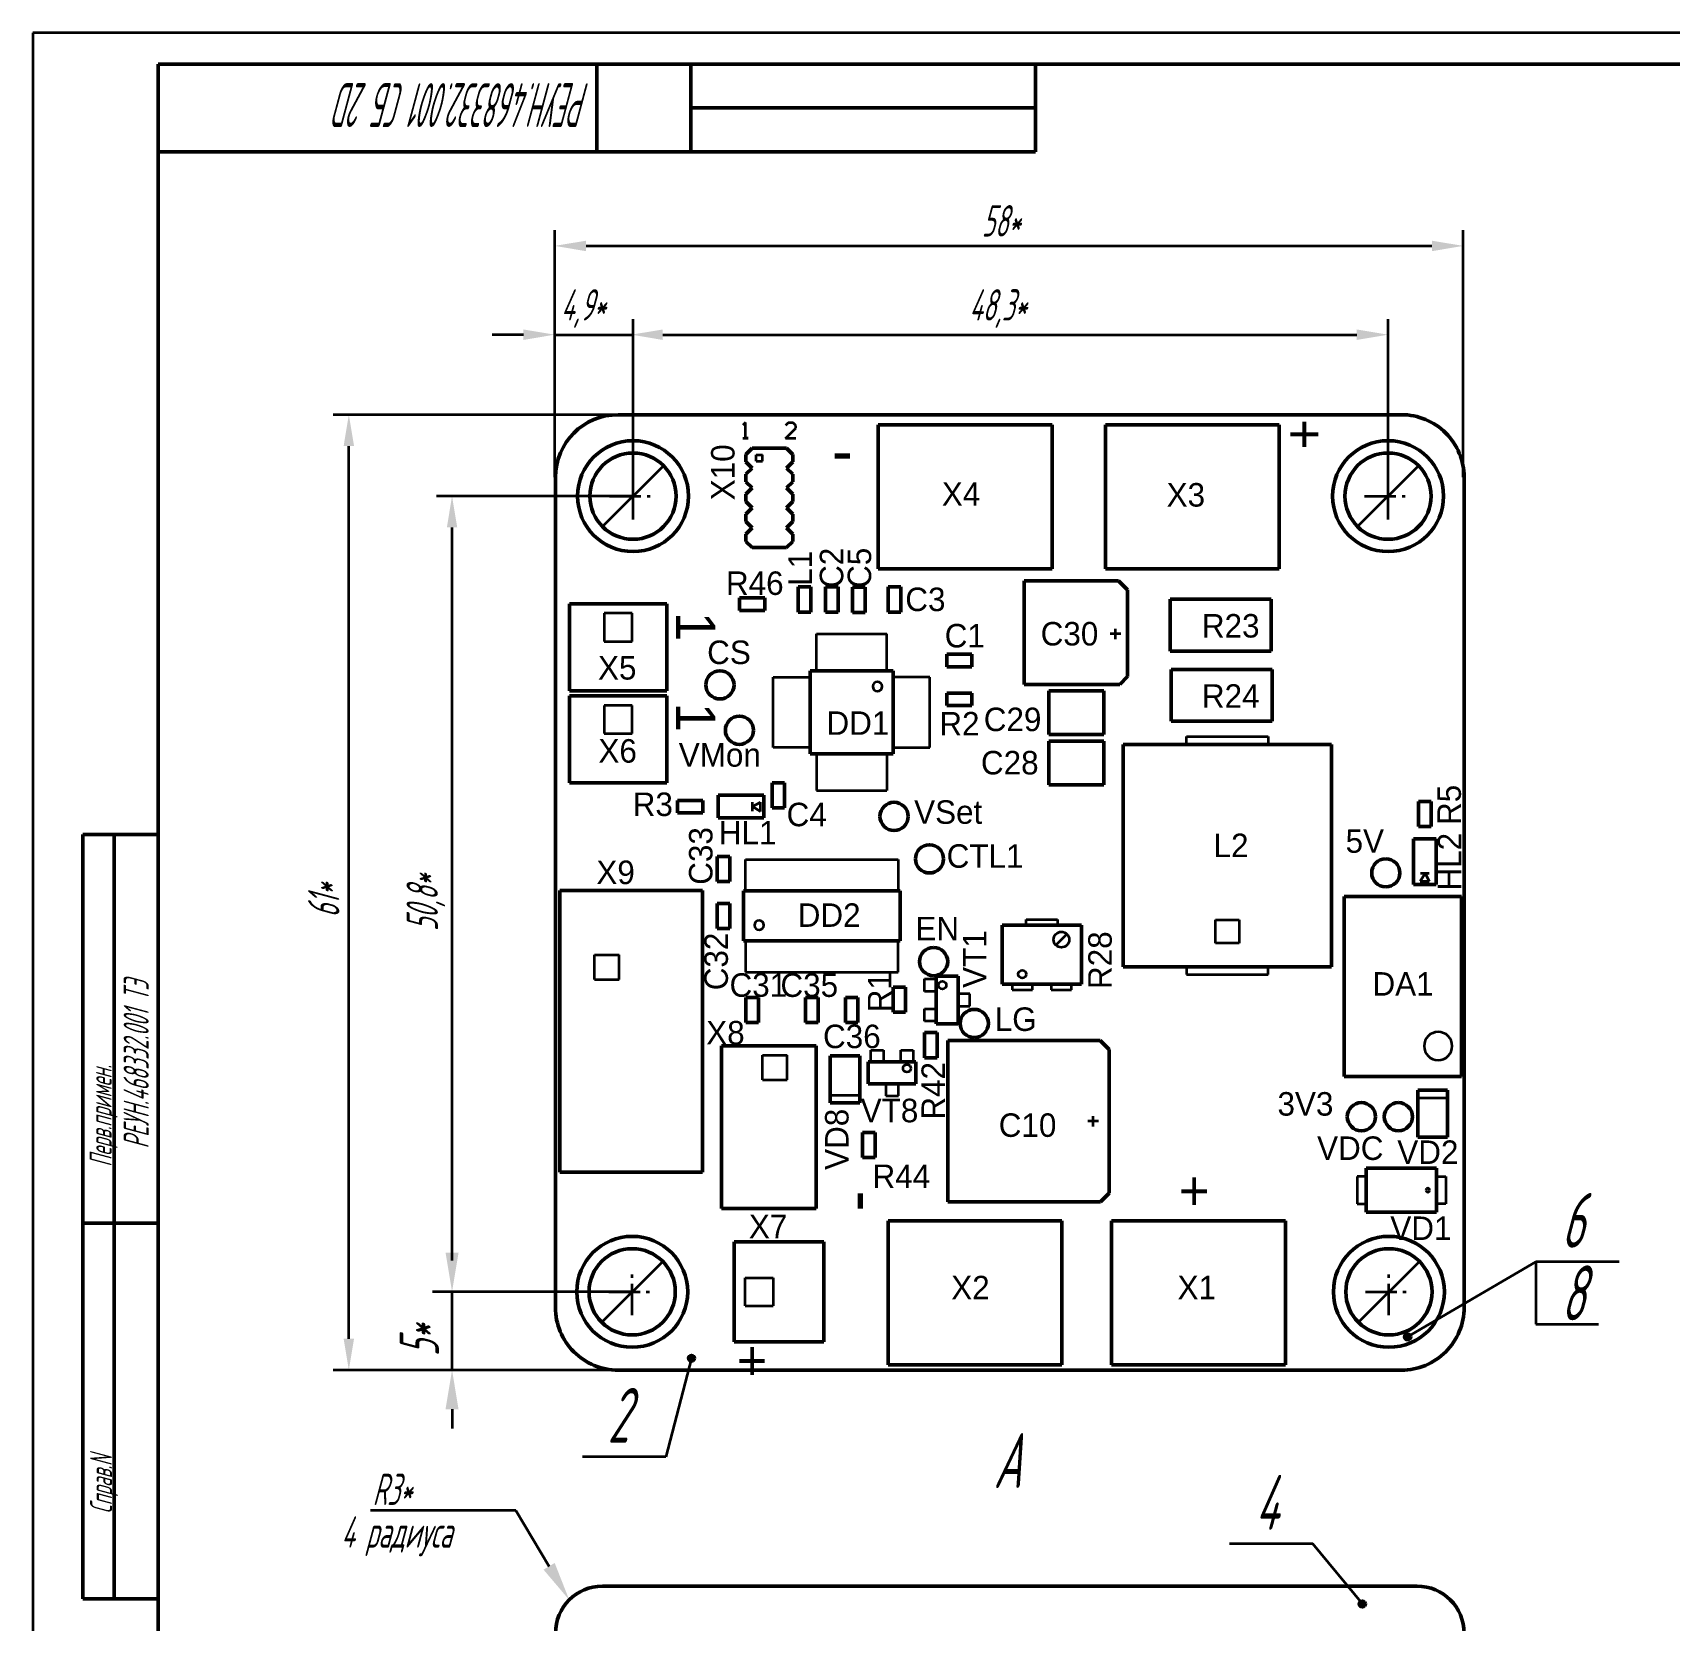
# Model space of a CAD drawing. Extents: x 23083 to 26468, y -1310 to -524.
# Drawn here: x 25874 to 26135.2, y -777 to -523.6 of the extents above; entities that cross this region are included whole.
import ezdxf

# ---------------------------------------------------------------- set-up
doc = ezdxf.new("R2010")
doc.units = 0
doc.header["$MEASUREMENT"] = 0
doc.linetypes.add('CNTR_ECKD_1', pattern=[7.5, 5, -1, 0.5, -1])
doc.layers.get('0').update_dxf_attribs({"linetype": 'CONTINUOUS', "lineweight": 50})
for name, color, linetype, lineweight in [('CENTER', 2, 'CNTR_ECKD_1', 35), ('CONTUR', 7, 'CONTINUOUS', 50), ('DIM', 1, 'CONTINUOUS', 35)]:
    doc.layers.add(name, color=color, linetype=linetype, lineweight=lineweight)
doc.layers.add('TEXT', color=1, linetype='CONTINUOUS')
doc.styles.add('GOST', font='GOST.shx', dxfattribs={"width": 0.7, "oblique": 15})
doc.styles.get("Standard").update_dxf_attribs({"font": 'ec5cdwin.shx'})

msp = doc.modelspace()

# ---------------------------------------------------------------- hatches: boundary and pattern name
at = {"layer": 'DIM'}
for points in [[(26092.9, -731.81, 1), (26093.98, -731.81, 1)], [(25978.62, -735.21, 1), (25979.71, -735.21, 1)], [(26085.68, -774.44, 1), (26086.77, -774.44, 1)]]:
    msp.add_hatch(color=256, dxfattribs=at).paths.add_polyline_path(points)

# ---------------------------------------------------------------- linework, layer by layer
for p, q in [((25979.04, -528.64), (25979.04, -542.64)), ((26034.04, -528.64), (26034.04, -542.64)), ((25979.04, -535.64), (26034.04, -535.64)), ((25967.45, -584.61), (26092.45, -584.61)), ((26008.95, -609.24), (26008.95, -586.24)), ((26008.95, -586.24), (26036.7, -586.24)), ((26036.7, -609.24), (26036.7, -586.24)), ((26045.2, -609.24), (26045.2, -586.24)), ((26045.2, -586.24), (26072.95, -586.24)), ((26072.95, -609.24), (26072.95, -586.24)), ((25987.84, -590.96), (25988.84, -589.96)), ((25988.84, -589.96), (25994.34, -589.96)), ((25994.34, -589.96), (25995.34, -590.96)), ((25987.84, -592.13), (25987.84, -590.96)), ((25987.84, -592.13), (25988.84, -593.13)), ((25994.34, -593.13), (25995.34, -592.13)), ((25995.34, -592.13), (25995.34, -590.96)), ((25957.45, -727.12), (25957.45, -594.61)), ((25987.84, -594.13), (25988.84, -593.13)), ((25987.84, -595.31), (25987.84, -594.13)), ((25987.84, -595.31), (25988.84, -596.31)), ((25994.34, -593.13), (25995.34, -594.13)), ((25994.34, -596.31), (25995.34, -595.31)), ((25995.34, -595.31), (25995.34, -594.13)), ((26102.45, -727.11), (26102.45, -594.61)), ((25987.84, -597.31), (25988.84, -596.31)), ((25987.84, -598.48), (25987.84, -597.31)), ((25994.34, -596.31), (25995.34, -597.31)), ((25995.34, -598.48), (25995.34, -597.31)), ((25987.84, -598.48), (25988.84, -599.48)), ((25987.84, -600.48), (25988.84, -599.48)), ((25987.84, -601.66), (25987.84, -600.48)), ((25994.34, -599.48), (25995.34, -598.48)), ((25994.34, -599.48), (25995.34, -600.48)), ((25995.34, -601.66), (25995.34, -600.48)), ((25987.84, -601.66), (25988.84, -602.66)), ((25987.84, -603.66), (25988.84, -602.66)), ((25994.34, -602.66), (25995.34, -601.66)), ((25994.34, -602.66), (25995.34, -603.66)), ((25987.84, -604.83), (25987.84, -603.66)), ((25987.84, -604.83), (25988.84, -605.83)), ((25988.84, -605.83), (25994.34, -605.83)), ((25994.34, -605.83), (25995.34, -604.83)), ((25995.34, -604.83), (25995.34, -603.66)), ((26008.95, -609.24), (26036.7, -609.24)), ((26045.2, -609.24), (26072.95, -609.24)), ((25996.2, -612.11), (25998.2, -612.11)), ((25996.2, -612.11), (25996.2, -616.11)), ((25998.2, -612.11), (25998.2, -616.11)), ((26000.54, -616.11), (26000.54, -612.11)), ((26000.54, -612.11), (26002.54, -612.11)), ((26002.54, -616.11), (26002.54, -612.11)), ((26004.87, -616.16), (26004.87, -612.16)), ((26004.87, -612.16), (26006.87, -612.16)), ((26006.87, -616.16), (26006.87, -612.16)), ((26010.57, -616.11), (26010.57, -612.11)), ((26010.57, -612.11), (26012.57, -612.11)), ((26012.57, -616.11), (26012.57, -612.11)), ((26032.26, -611.11), (26047.32, -611.11)), ((26032.26, -627.67), (26032.26, -611.11)), ((26047.32, -611.11), (26048.76, -612.55)), ((26048.76, -626.42), (26048.76, -612.55)), ((25959.7, -614.82), (25975.2, -614.82)), ((25959.7, -628.67), (25959.7, -614.82)), ((25975.2, -628.67), (25975.2, -614.82)), ((25986.84, -615.86), (25986.84, -613.86)), ((25986.84, -613.86), (25990.84, -613.86)), ((25986.84, -615.86), (25990.84, -615.86)), ((25990.84, -615.86), (25990.84, -613.86)), ((25996.2, -616.11), (25998.2, -616.11)), ((26000.54, -616.11), (26002.54, -616.11)), ((26004.87, -616.16), (26006.87, -616.16)), ((26010.57, -616.11), (26012.57, -616.11)), ((26055.55, -614.08), (26071.68, -614.08)), ((26055.55, -622.33), (26055.55, -614.08)), ((26071.68, -614.08), (26071.68, -622.33)), ((26019.89, -622.86), (26023.89, -622.86)), ((26019.89, -624.86), (26019.89, -622.86)), ((26023.89, -624.86), (26023.89, -622.86)), ((26071.68, -622.33), (26055.55, -622.33)), ((25998.09, -638.74), (25998.09, -625.49)), ((25998.09, -625.49), (26011.34, -625.49)), ((26011.34, -638.74), (26011.34, -625.49)), ((26019.89, -624.86), (26023.89, -624.86)), ((26047.51, -627.67), (26048.76, -626.42)), ((26055.68, -625.28), (26071.8, -625.28)), ((26055.68, -633.53), (26055.68, -625.28)), ((26071.8, -625.28), (26071.8, -633.53)), ((25959.7, -628.67), (25975.2, -628.67)), ((26019.89, -629.05), (26023.89, -629.05)), ((26019.89, -631.05), (26019.89, -629.05)), ((26023.89, -631.05), (26023.89, -629.05)), ((26032.26, -627.67), (26047.51, -627.67)), ((26036.2, -635.67), (26036.2, -628.67)), ((26036.2, -628.67), (26044.95, -628.67)), ((26044.95, -635.67), (26044.95, -628.67)), ((25959.7, -643.36), (25959.7, -629.51)), ((25959.7, -629.51), (25975.2, -629.51)), ((25975.2, -643.36), (25975.2, -629.51)), ((26019.89, -631.05), (26023.89, -631.05)), ((26071.8, -633.53), (26055.68, -633.53)), ((26036.2, -635.67), (26044.95, -635.67)), ((26036.2, -636.7), (26044.95, -636.7)), ((26036.2, -643.7), (26036.2, -636.7)), ((26044.95, -643.7), (26044.95, -636.7)), ((25998.09, -638.74), (26011.34, -638.74)), ((26048.05, -637.23), (26081.3, -637.23)), ((26048.05, -672.73), (26048.05, -637.23)), ((26081.3, -672.73), (26081.3, -637.23)), ((25959.7, -643.36), (25975.2, -643.36)), ((25992.01, -647.36), (25992.01, -643.36)), ((25992.01, -643.36), (25994.01, -643.36)), ((25994.01, -647.36), (25994.01, -643.36)), ((26036.2, -643.7), (26044.95, -643.7)), ((25976.95, -648.17), (25976.95, -646.17)), ((25976.95, -646.17), (25980.95, -646.17)), ((25980.95, -648.17), (25980.95, -646.17)), ((25983.41, -648.98), (25983.41, -645.36)), ((25983.41, -645.36), (25990.71, -645.36)), ((25990.71, -648.98), (25990.71, -645.36)), ((25992.01, -647.36), (25994.01, -647.36)), ((26095.2, -650.36), (26095.2, -646.36)), ((26095.2, -646.36), (26097.2, -646.36)), ((26097.2, -650.36), (26097.2, -646.36)), ((25976.95, -648.17), (25980.95, -648.17)), ((25983.41, -648.98), (25990.71, -648.98)), ((26094.39, -652.31), (26098.01, -652.31)), ((26094.39, -659.61), (26094.39, -652.31)), ((26095.2, -650.36), (26097.2, -650.36)), ((26098.01, -659.61), (26098.01, -652.31)), ((25983.28, -659.11), (25983.28, -655.11)), ((25983.28, -655.11), (25985.28, -655.11)), ((25985.28, -659.11), (25985.28, -655.11)), ((25958.16, -705.51), (25958.16, -660.56)), ((25958.16, -660.56), (25980.89, -660.56)), ((25980.89, -705.51), (25980.89, -660.56)), ((25983.28, -659.11), (25985.28, -659.11)), ((25987.45, -668.61), (25987.45, -660.61)), ((25987.45, -660.61), (26012.45, -660.61)), ((26012.45, -668.61), (26012.45, -660.61)), ((26094.39, -659.61), (26098.01, -659.61)), ((25983.28, -666.64), (25983.28, -662.64)), ((25983.28, -662.64), (25985.28, -662.64)), ((25985.28, -666.64), (25985.28, -662.64)), ((26102.04, -661.49), (26083.29, -661.49)), ((26083.29, -661.49), (26083.29, -690.24)), ((26102.04, -690.24), (26102.04, -661.49)), ((25983.28, -666.64), (25985.28, -666.64)), ((26028.75, -675.49), (26028.75, -666.11)), ((26028.75, -666.11), (26041.37, -666.11)), ((26041.37, -675.49), (26041.37, -666.11)), ((25987.45, -668.61), (26012.45, -668.61)), ((26048.05, -672.73), (26081.3, -672.73)), ((26011.32, -679.99), (26011.32, -675.99)), ((26011.32, -675.99), (26013.32, -675.99)), ((26013.32, -679.99), (26013.32, -675.99)), ((26018.19, -681.84), (26018.19, -674.24)), ((26021.69, -674.24), (26018.19, -674.24)), ((26021.69, -681.84), (26021.69, -674.24)), ((26028.75, -675.49), (26041.37, -675.49)), ((25987.84, -681.61), (25987.84, -677.61)), ((25987.84, -677.61), (25989.84, -677.61)), ((25989.84, -681.61), (25989.84, -677.61)), ((25997.36, -681.61), (25997.36, -677.61)), ((25997.36, -677.61), (25999.36, -677.61)), ((25999.36, -681.61), (25999.36, -677.61)), ((26003.71, -681.61), (26003.71, -677.61)), ((26003.71, -677.61), (26005.71, -677.61)), ((26005.71, -681.61), (26005.71, -677.61)), ((25987.84, -681.61), (25989.84, -681.61)), ((25997.36, -681.61), (25999.36, -681.61)), ((26003.71, -681.61), (26005.71, -681.61)), ((26011.32, -679.99), (26013.32, -679.99)), ((26016.34, -687.24), (26016.34, -683.24)), ((26016.34, -683.24), (26018.34, -683.24)), ((26021.69, -681.84), (26018.19, -681.84)), ((26018.34, -687.24), (26018.34, -683.24)), ((25983.95, -685.33), (25999.05, -685.33)), ((25983.95, -711.33), (25983.95, -685.33)), ((25999.05, -711.33), (25999.05, -685.33)), ((26020.07, -684.48), (26044.39, -684.48)), ((26020.07, -710.23), (26020.07, -684.48)), ((26044.39, -684.48), (26045.82, -685.91)), ((26045.82, -708.85), (26045.82, -685.91)), ((26001.27, -686.96), (26006.02, -686.96)), ((26001.27, -694.46), (26001.27, -686.96)), ((26006.02, -694.46), (26006.02, -686.96)), ((26007.37, -687.93), (26014.97, -687.93)), ((26007.37, -691.43), (26007.37, -687.93)), ((26014.97, -691.43), (26014.97, -687.93)), ((26016.34, -687.24), (26018.34, -687.24)), ((26007.37, -691.43), (26014.97, -691.43)), ((26083.29, -690.24), (26102.04, -690.24)), ((26001.27, -694.46), (26006.02, -694.46)), ((26095.07, -699.92), (26095.07, -692.42)), ((26095.07, -692.42), (26099.82, -692.42)), ((26099.82, -699.92), (26099.82, -692.42)), ((26006.45, -699.16), (26008.45, -699.16)), ((26006.45, -703.16), (26006.45, -699.16)), ((26008.45, -703.16), (26008.45, -699.16)), ((26095.07, -699.92), (26099.82, -699.92)), ((26006.45, -703.16), (26008.45, -703.16)), ((26086.82, -704.89), (26098.07, -704.89)), ((26086.82, -711.89), (26086.82, -704.89)), ((26098.07, -711.89), (26098.07, -704.89)), ((25958.16, -705.51), (25980.89, -705.51)), ((26020.07, -710.23), (26044.45, -710.23)), ((26044.45, -710.23), (26045.82, -708.85)), ((25983.95, -711.33), (25999.05, -711.33)), ((26086.82, -711.89), (26098.07, -711.89)), ((26010.53, -713.28), (26038.28, -713.28)), ((26010.53, -736.28), (26010.53, -713.28)), ((26038.28, -736.28), (26038.28, -713.28)), ((26046.2, -736.28), (26046.2, -713.28)), ((26046.2, -713.28), (26073.95, -713.28)), ((26073.95, -736.28), (26073.95, -713.28)), ((25985.95, -732.61), (25985.95, -716.61)), ((25985.95, -716.61), (26000.3, -716.61)), ((26000.3, -732.61), (26000.3, -716.61)), ((25985.95, -732.61), (26000.3, -732.61)), ((26010.53, -736.28), (26038.28, -736.28)), ((26046.2, -736.28), (26073.95, -736.28)), ((25967.45, -737.11), (26092.45, -737.11)), ((25964.95, -771.6), (26094.95, -771.6)), ((26092.45, -771.6), (25967.45, -771.6))]:
    msp.add_line(p, q)
for centre, radius in [((25969.83, -597.61), 8.85), ((26090.32, -597.61), 8.85), ((25969.83, -597.61), 6.88), ((26090.32, -597.61), 6.88), ((25969.7, -724.61), 8.85), ((25969.7, -724.61), 6.88), ((26090.45, -724.61), 8.85), ((26090.45, -724.61), 6.88)]:
    msp.add_circle(centre, radius)
for centre, radius, start, end in [((25967.45, -594.61), 10, 90.0013, 179.9989), ((26092.45, -594.61), 10, 0, 90.0006), ((25983.7, -627.74), 2.25, 0, 180), ((25983.7, -627.74), 2.25, 180, 0), ((25986.81, -634.98), 2.25, 0, 180), ((25986.81, -634.98), 2.25, 180, 0), ((26011.49, -648.73), 2.25, 0, 180), ((26011.49, -648.73), 2.25, 180, 0), ((26017.14, -655.51), 2.25, 0, 180), ((26089.95, -657.74), 2.25, 90, 270), ((26089.95, -657.74), 2.25, 270, 90), ((26017.14, -655.51), 2.25, 180, 0), ((26017.8, -671.91), 2.25, 90, 270), ((26017.8, -671.91), 2.25, 270, 90), ((26024.28, -681.78), 2.25, 90, 270), ((26024.28, -681.78), 2.25, 270, 90), ((26086.06, -696.66), 2.25, 0, 180), ((26086.06, -696.66), 2.25, 0, 180), ((26091.96, -696.66), 2.25, 90, 270), ((26091.96, -696.66), 2.25, 90, 270), ((26091.96, -696.66), 2.25, 270, 90), ((26086.06, -696.66), 2.25, 180, 0), ((26086.06, -696.66), 2.25, 180, 0), ((25967.45, -727.12), 10, 180, 270.0004), ((26092.45, -727.11), 10, 269.9991, 360), ((25964.95, -779.1), 7.5, 90, 180), ((26094.95, -779.1), 7.5, 0, 90)]:
    msp.add_arc(centre, radius, start, end)
at = {"layer": 'CENTER'}
for p, q in [((25969.83, -601.36), (25969.83, -593.86)), ((26090.32, -601.36), (26090.32, -593.86)), ((25966.08, -597.61), (25973.58, -597.61)), ((26086.57, -597.61), (26094.07, -597.61)), ((25969.7, -728.36), (25969.7, -720.86)), ((26090.45, -728.36), (26090.45, -720.86)), ((25965.95, -724.61), (25973.45, -724.61)), ((26086.7, -724.61), (26094.2, -724.61))]:
    msp.add_line(p, q, dxfattribs=at)
at = {"layer": 'CONTUR'}
for p, q in [((26463.04, -528.64), (25894.04, -528.64)), ((25894.04, -528.64), (25894.04, -938.64)), ((25964.04, -542.64), (25964.04, -528.64)), ((25964.04, -542.64), (25964.04, -528.64)), ((25964.04, -542.64), (25964.04, -528.64)), ((25894.04, -542.64), (25964.04, -542.64)), ((25894.04, -542.64), (25964.04, -542.64)), ((25894.04, -542.64), (26034.04, -542.64)), ((25882.04, -773.64), (25882.04, -651.64)), ((25882.04, -651.64), (25894.04, -651.64)), ((25887.04, -773.64), (25887.04, -651.64)), ((25882.04, -713.64), (25894.04, -713.64)), ((25894.04, -773.64), (25882.04, -773.64))]:
    msp.add_line(p, q, dxfattribs=at)
at = {"layer": 'DIM'}
for p, q in [((26468.04, -523.64), (25874.04, -523.64)), ((25874.04, -523.64), (25874.04, -943.64)), ((25957.33, -594.61), (25957.33, -555.17)), ((26102.32, -594.61), (26102.32, -555.17)), ((25962.33, -557.67), (26097.32, -557.67)), ((25952.33, -571.84), (25947.33, -571.84)), ((25957.33, -594.61), (25957.33, -569.34)), ((25957.33, -571.84), (25969.57, -571.84)), ((25969.83, -597.61), (25969.83, -569.34)), ((25969.83, -597.61), (25969.83, -569.34)), ((25974.57, -571.84), (25979.57, -571.84)), ((25974.57, -571.84), (26085.32, -571.84)), ((26090.32, -597.61), (26090.32, -569.34)), ((25967.32, -584.61), (25921.98, -584.61)), ((25987.77, -585.86), (25987.35, -586.28)), ((25987.77, -588.36), (25987.77, -585.86)), ((25994.58, -585.92), (25994.16, -586.34)), ((25994.16, -588.42), (25995.83, -586.76)), ((25995.41, -585.92), (25994.58, -585.92)), ((25995.83, -586.34), (25995.41, -585.92)), ((25995.83, -586.76), (25995.83, -586.34)), ((25924.48, -732.11), (25924.48, -589.61)), ((25987.35, -588.36), (25988.18, -588.36)), ((25988.18, -588.36), (25987.77, -588.36)), ((25995.83, -588.42), (25994.16, -588.42)), ((25964.97, -602.47), (25974.69, -592.75)), ((25989.5, -591.04), (25990.5, -591.04)), ((25989.5, -592.04), (25989.5, -591.04)), ((25989.5, -592.04), (25990.5, -592.04)), ((25990.5, -592.04), (25990.5, -591.04)), ((26085.46, -602.47), (26095.18, -592.75)), ((25969.57, -597.61), (25938.45, -597.61)), ((25940.95, -719.61), (25940.95, -602.61)), ((25965.2, -616.31), (25965.2, -620.82)), ((25969.7, -616.31), (25965.2, -616.31)), ((25969.7, -620.82), (25969.7, -616.31)), ((26046.82, -620.44), (26046.82, -618.78)), ((25965.2, -620.82), (25969.7, -620.82)), ((25999.09, -625.49), (25999.09, -619.61)), ((25999.09, -619.61), (26010.34, -619.61)), ((26010.34, -625.49), (26010.34, -619.61)), ((26047.65, -619.61), (26045.99, -619.61)), ((25992.21, -637.74), (25992.21, -626.49)), ((25992.21, -626.49), (25998.09, -626.49)), ((26017.21, -626.49), (26011.34, -626.49)), ((26017.21, -637.74), (26017.21, -626.49)), ((25965.2, -631.01), (25965.2, -635.51)), ((25969.7, -631.01), (25965.2, -631.01)), ((25969.7, -635.51), (25969.7, -631.01)), ((25965.2, -635.51), (25969.7, -635.51)), ((26058.17, -637.23), (26058.17, -635.98)), ((26058.17, -635.98), (26071.18, -635.98)), ((26071.18, -635.98), (26071.18, -637.23)), ((25998.09, -637.74), (25992.21, -637.74)), ((25999.09, -638.74), (25999.09, -644.61)), ((26010.34, -638.74), (26010.34, -644.61)), ((26011.34, -637.74), (26017.21, -637.74)), ((25999.09, -644.61), (26010.34, -644.61)), ((25988.9, -647.87), (25988.9, -646.47)), ((25988.92, -647.14), (25990.17, -646.47)), ((25988.92, -647.14), (25990.17, -647.93)), ((25990.17, -647.93), (25990.17, -646.47)), ((25987.77, -660.61), (25987.77, -655.61)), ((25987.77, -655.61), (26012.13, -655.61)), ((26012.13, -655.61), (26012.13, -660.61)), ((26095.44, -659.07), (26096.22, -657.82)), ((26095.5, -657.8), (26096.9, -657.8)), ((26096.22, -657.82), (26096.9, -659.07)), ((26095.44, -659.07), (26096.9, -659.07)), ((26032.56, -666.11), (26032.56, -665.17)), ((26032.56, -665.17), (26037.56, -665.17)), ((26037.56, -665.17), (26037.56, -666.11)), ((26062.8, -668.98), (26062.8, -665.23)), ((26062.8, -665.23), (26066.55, -665.23)), ((26066.55, -665.23), (26066.55, -668.98)), ((26037.3, -669.28), (26039.07, -667.51)), ((25963.69, -674.78), (25963.69, -670.85)), ((25963.69, -670.85), (25967.61, -670.85)), ((25967.61, -674.78), (25967.61, -670.85)), ((25987.77, -668.61), (25987.77, -673.61)), ((26012.13, -673.61), (26012.13, -668.61)), ((26066.55, -668.98), (26062.8, -668.98)), ((25987.77, -673.61), (26012.13, -673.61)), ((26058.17, -672.73), (26058.17, -673.98)), ((26071.18, -673.98), (26071.18, -672.73)), ((25963.69, -674.78), (25967.61, -674.78)), ((26016.32, -676.67), (26016.32, -674.67)), ((26016.32, -674.67), (26018.19, -674.67)), ((26030.31, -675.49), (26030.31, -676.42)), ((26033.56, -676.42), (26033.56, -675.49)), ((26036.56, -675.49), (26036.56, -676.42)), ((26039.81, -676.42), (26039.81, -675.49)), ((26058.17, -673.98), (26071.18, -673.98)), ((26018.19, -676.67), (26016.32, -676.67)), ((26023.57, -677.04), (26021.69, -677.04)), ((26023.57, -679.04), (26023.57, -677.04)), ((26030.31, -676.42), (26033.56, -676.42)), ((26036.56, -676.42), (26039.81, -676.42)), ((26016.32, -681.42), (26016.32, -679.42)), ((26016.32, -679.42), (26018.19, -679.42)), ((26018.19, -681.42), (26016.32, -681.42)), ((26021.69, -679.04), (26023.57, -679.04)), ((26007.79, -687.93), (26007.79, -686.06)), ((26007.79, -686.06), (26009.79, -686.06)), ((26009.79, -686.06), (26009.79, -687.93)), ((26012.54, -687.93), (26012.54, -686.06)), ((26012.54, -686.06), (26014.54, -686.06)), ((26014.54, -686.06), (26014.54, -687.93)), ((25990.49, -690.77), (25990.49, -686.84)), ((25990.49, -686.84), (25994.41, -686.84)), ((25994.41, -690.77), (25994.41, -686.84)), ((25990.49, -690.77), (25994.41, -690.77)), ((26010.17, -691.43), (26010.17, -693.31)), ((26012.17, -693.31), (26012.17, -691.43)), ((26001.27, -693.21), (26006.02, -693.21)), ((26010.17, -693.31), (26012.17, -693.31)), ((26095.07, -693.67), (26099.82, -693.67)), ((26043.27, -698.22), (26043.27, -696.55)), ((26044.1, -697.38), (26042.43, -697.38)), ((26086.82, -706.2), (26085.38, -706.2)), ((26085.38, -706.2), (26085.38, -710.58)), ((26098.07, -706.2), (26099.52, -706.2)), ((26099.52, -706.2), (26099.52, -710.58)), ((25940.95, -718.36), (25940.95, -712.11)), ((26085.38, -710.58), (26086.82, -710.58)), ((26099.52, -710.58), (26098.07, -710.58)), ((25964.84, -729.47), (25974.56, -719.75)), ((26085.59, -729.47), (26095.31, -719.75)), ((26093.44, -731.81), (26113.92, -719.8)), ((26127.2, -719.8), (26113.92, -719.8)), ((26113.92, -719.8), (26113.92, -729.8)), ((25987.7, -722.36), (25992.2, -722.36)), ((25987.7, -726.86), (25987.7, -722.36)), ((25992.2, -722.36), (25992.2, -726.86)), ((25969.57, -724.61), (25937.83, -724.61)), ((25969.57, -724.61), (25938.45, -724.61)), ((25940.95, -737.11), (25940.95, -724.61)), ((25987.7, -726.86), (25992.2, -726.86)), ((26113.92, -729.8), (26123.92, -729.8)), ((25979.16, -735.21), (25975.04, -750.94)), ((25967.32, -737.11), (25921.98, -737.11)), ((25967.32, -737.11), (25937.83, -737.11)), ((25940.95, -743.36), (25940.95, -746.44)), ((25975.04, -750.94), (25961.75, -750.94)), ((25951.12, -759.54), (25927.93, -759.54)), ((25956.44, -768.43), (25951.12, -759.54)), ((26078.32, -764.84), (26065.03, -764.84)), ((26086.22, -774.44), (26078.32, -764.84))]:
    msp.add_line(p, q, dxfattribs=at)
for centre, radius in [((26038.19, -668.4), 1.25), ((26031.94, -673.91), 0.625), ((26019.2, -675.67), 0.625), ((26013.54, -688.95), 0.625), ((26093.44, -731.81), 0.544), ((25979.16, -735.21), 0.544), ((26086.22, -774.44), 0.544)]:
    msp.add_circle(centre, radius, dxfattribs=at)
for centre, radius, start, end in [((26008.84, -627.99), 0.75, 90, 270), ((26008.84, -627.99), 0.75, 270, 90), ((25989.95, -666.11), 0.75, 90, 270), ((25989.95, -666.11), 0.75, 270, 90), ((26098.31, -685.38), 2.25, 90, 270), ((26098.31, -685.38), 2.25, 270, 90), ((26096.66, -708.39), 0.313, 0, 180), ((26096.66, -708.39), 0.313, 180, 0)]:
    msp.add_arc(centre, radius, start, end, dxfattribs=at)
for points in [[(25962.33, -556.84), (25962.33, -558.51), (25957.33, -557.67)], [(26097.32, -556.84), (26097.32, -558.51), (26102.32, -557.67)], [(25952.33, -571.01), (25952.33, -572.68), (25957.33, -571.84)], [(25974.57, -571.01), (25974.57, -572.68), (25969.57, -571.84)], [(25974.57, -571.01), (25974.57, -572.68), (25969.57, -571.84)], [(26085.32, -571.01), (26085.32, -572.68), (26090.32, -571.84)], [(25923.65, -589.61), (25925.31, -589.61), (25924.48, -584.61)], [(25940.12, -602.61), (25941.78, -602.61), (25940.95, -597.61)], [(25939.91, -718.36), (25941.99, -718.36), (25940.95, -724.61)], [(25940.12, -719.61), (25941.78, -719.61), (25940.95, -724.61)], [(25923.65, -732.11), (25925.31, -732.11), (25924.48, -737.11)], [(25939.91, -743.36), (25941.99, -743.36), (25940.95, -737.11)], [(25957.33, -767.89), (25955.55, -768.96), (25959.65, -773.79)]]:
    msp.add_solid(points, dxfattribs=at)

# ---------------------------------------------------------------- texts
at = {"style": 'GOST', "oblique": 15, "width": 0.7}
for s, p in [('6', (26117.94, -717.56)), ('8', (26117.88, -729.17)), ('2', (25965.77, -748.7)), ('A', (26027.35, -755.91)), ('4', (26069.05, -762.6))]:
    msp.add_text(s, height=8.75, dxfattribs=at).set_placement(p)
at = {"layer": 'DIM'}
for s, height, rotation, p in [('+', 6.25, 90, (26079.98, -590.18)), ('X10', 3.75, 90, (25986.03, -598.27)), ('-', 7.5, 180, (26004.92, -588.29)), ('L1', 3.75, 90, (25998.37, -611.93)), ('С2', 3.75, 90, (26003.38, -612.26)), ('С5', 3.75, 90, (26007.83, -612.26)), ('1', 6.25, 270, (25976.69, -616.1)), ('1', 6.25, 270, (25976.69, -630.6)), ('R5', 3.75, 90, (26101.94, -650.1)), ('C33', 3.75, 90, (25982.51, -659.64)), ('HL2', 3.75, 90, (26101.99, -660.56)), ('C32', 3.75, 90, (25984.97, -676.48)), ('VT1', 3.75, 90, (26026.22, -676.1)), ('R28', 3.75, 90, (26046.22, -676.28)), ('R1', 3.75, 90, (26011.05, -679.99)), ('R42', 3.75, 90, (26019.61, -697.13)), ('VD8', 3.75, 90, (26004.22, -705.15)), ('-', 7.5, 90, (26008.98, -711.77)), ('+', 6.25, 180, (25991.27, -732.64))]:
    msp.add_text(s, height=height, rotation=rotation, dxfattribs=at).set_placement(p)
for s, height, p in [('X4', 3.75, (26019.11, -599.14)), ('X3', 3.75, (26054.98, -599.28)), ('R46', 3.75, (25984.66, -613.38)), ('С3', 3.75, (26013.28, -615.96)), ('С1', 3.75, (26019.57, -621.76)), ('С30', 3.75, (26034.88, -621.45)), ('R23', 3.75, (26060.61, -620.18)), ('CS', 3.75, (25981.66, -624.41)), ('X5', 3.75, (25964.24, -626.89)), ('R24', 3.75, (26060.61, -631.39)), ('DD1', 3.75, (26000.7, -635.71)), ('С29', 3.75, (26025.8, -635.12)), ('R2', 3.75, (26018.71, -635.81)), ('X6', 3.75, (25964.31, -640.15)), ('VMon', 3.75, (25977.13, -640.79)), ('С28', 3.75, (26025.35, -642.03)), ('R3', 3.75, (25969.78, -648.67)), ('С4', 3.75, (25994.34, -650.3)), ('VSet', 3.75, (26014.69, -649.91)), ('HL1', 3.75, (25983.53, -653.2)), ('L2', 3.75, (26062.47, -655.23)), ('5V', 3.75, (26083.54, -654.54)), ('CTL1', 3.75, (26019.88, -656.93)), ('X9', 3.75, (25963.98, -659.53)), ('DD2', 3.75, (25996.11, -666.36)), ('EN', 3.75, (26014.89, -668.52)), ('С31', 3.75, (25985.23, -677.52)), ('С35', 3.75, (25993.36, -677.54)), ('DA1', 3.75, (26087.83, -677.34)), ('X8', 3.75, (25981.51, -685.13)), ('LG', 3.75, (26027.55, -682.97)), ('С36', 3.75, (26000.15, -685.72)), ('VT8', 3.75, (26006.16, -697.55)), ('3V3', 3.75, (26072.67, -696.49)), ('С10', 3.75, (26028.19, -699.88)), ('VDC', 3.75, (26078.99, -703.56)), ('VD2', 3.75, (26091.79, -704.2)), ('R44', 3.75, (26008.05, -708.05)), ('+', 6.25, (26056.93, -711.58)), ('X7', 3.75, (25988.32, -716.05)), ('VD1', 3.75, (26090.68, -716.34)), ('X2', 3.75, (26020.61, -725.81)), ('X1', 3.75, (26056.72, -725.81))]:
    msp.add_text(s, height=height, dxfattribs=at).set_placement(p)
at = {"layer": 'TEXT', "style": 'GOST', "oblique": 15}
for s, height, rotation, width, p in [('РЕУН.468332.001 СБ 2D', 7, 180, 0.5, (25962.96, -531.69)), ('50,8*', 5, 90, 0.7, (25938.69, -667.05)), ('61*', 5, 90, 0.7, (25922.97, -664.86)), ('РЕУН.468332.001 ТЭ', 4, 90, 0.7, (25892.55, -701.75)), ('Перв.примен.', 3.5, 90, 0.7, (25886.63, -704.65)), ('5*', 6.25, 90, 0.7, (25938.85, -734.89)), ('Справ.N', 3.5, 90, 0.7, (25886.7, -760.01))]:
    msp.add_text(s, height=height, rotation=rotation, dxfattribs=dict(at, width=width)).set_placement(p)
at = {"layer": 'TEXT', "style": 'GOST', "oblique": 15, "width": 0.7}
for s, p in [('58*', (26025.48, -556.17)), ('4,9*', (25958.31, -569.58)), ('48,3*', (26023.46, -569.59)), ('R3*', (25928.26, -758.64)), ('4 радиуса', (25923.25, -765.45))]:
    msp.add_text(s, height=5, dxfattribs=at).set_placement(p)

doc.saveas('drawing.dxf')
